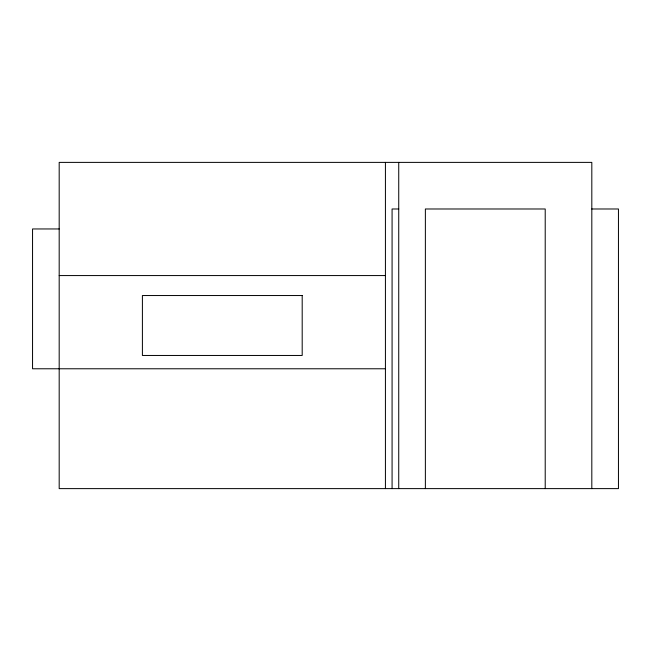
<?xml version="1.0" encoding="UTF-8"?>
<svg xmlns="http://www.w3.org/2000/svg" width="651" height="651" viewBox="0 0 651 651"><rect width="100%" height="100%" fill="white"/><g stroke="black" fill="none" stroke-linecap="round" stroke-linejoin="round"><path stroke-width="0.98" d="M398.738 208.987L392.081 208.987L392.081 488.616M591.816 208.987L618.45 208.987L618.45 488.616L59.184 488.616L59.184 162.384L591.816 162.384L591.816 488.616M59.184 228.957L32.55 228.957L32.55 368.775L385.425 368.775M59.184 275.568L385.425 275.568M545.212 488.616L545.212 208.987L425.372 208.987L425.372 488.616M398.738 162.384L398.738 488.616M385.425 162.384L385.425 488.616M302.194 295.538L142.406 295.538L142.406 355.462L302.194 355.462L302.194 295.538"/></g></svg>
